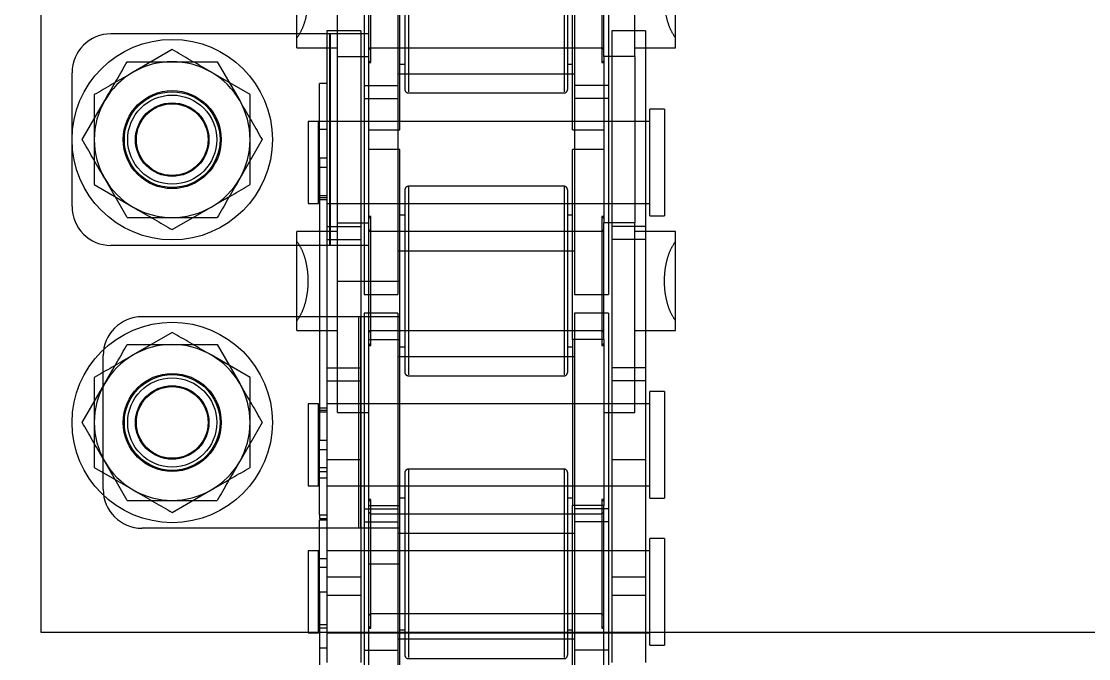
# Model space of a CAD drawing. Header units: metres. Extents: x 0 to 63075, y 0 to 44550.
# Drawn here: x 13971.26 to 14019.19, y 28741.04 to 28769.66 of the extents above; entities that cross this region are included whole.
import ezdxf

# ---------------------------------------------------------------- set-up
doc = ezdxf.new("R2010")
doc.units = ezdxf.units.M
doc.header["$LTSCALE"] = 75
doc.linetypes.add('HIDDEN2', pattern=[4.7625, 3.175, -1.5875])
for name, color, linetype in [('SDM', 7, 'Continuous'), ('SL1', 8, 'Continuous'), ('ST1', 7, 'HIDDEN2')]:
    doc.layers.add(name, color=color, linetype=linetype)

# ---------------------------------------------------------------- blocks, each defined once
blk = doc.blocks.new('A$Ca548c4ee')
at = {"layer": 'SL1'}
for radius, start, end in [(1821.5, 111.633291, 68.366709), (1758, 110.233541, 69.766459), (1758, 110.234334, 69.765666), (1750, 110.330114, 69.669886)]:
    blk.add_arc((5942.121, 7584.469), radius, start, end, dxfattribs=at)
blk = doc.blocks.new('A$Ca53c419a')
at = {"layer": 'ST1'}
for p, q in [((4420.188, 481), (4312.468, 481)), ((4312.468, 481), (4312.468, 426)), ((4331.578, 479.6), (4337.578, 479.6)), ((4321.878, 479.141), (4323.628, 478.131)), ((4334.578, 479.141), (4336.328, 478.131)), ((4319.857, 478.6), (4318.846, 476.85)), ((4332.557, 478.6), (4331.546, 476.85)), ((4318.378, 477.121), (4320.128, 478.131)), ((4318.878, 478.2), (4324.878, 478.2)), ((4331.078, 477.121), (4332.828, 478.131)), ((4329.828, 468.025), (4329.828, 477.85)), ((4339.328, 468.025), (4339.328, 477.85)), ((4317.128, 466.625), (4317.128, 476.45)), ((4325.919, 475.1), (4324.909, 476.85)), ((4326.628, 466.625), (4326.628, 476.45)), ((4338.619, 475.1), (4337.609, 476.85)), ((4317.836, 475.1), (4318.846, 473.35)), ((4330.536, 475.1), (4331.546, 473.35)), ((4325.378, 473.079), (4323.628, 472.069)), ((4323.898, 471.6), (4324.909, 473.35)), ((4338.078, 473.079), (4336.328, 472.069)), ((4336.598, 471.6), (4337.609, 473.35)), ((4321.878, 471.059), (4320.128, 472.069)), ((4334.578, 471.059), (4332.828, 472.069)), ((4326.003, 469.5), (4326.447, 469.5)), ((4326.003, 469.5), (4326.003, 467.675)), ((4326.447, 469.5), (4330.008, 469.5)), ((4330.008, 469.5), (4330.453, 469.5)), ((4330.453, 467.675), (4330.453, 469.5)), ((4338.703, 469.5), (4339.147, 469.5)), ((4338.703, 469.5), (4338.703, 467.675)), ((4339.147, 469.5), (4342.708, 469.5)), ((4316.12, 469), (4312.43, 469)), ((4312.43, 469), (4312.43, 468.526)), ((4316.12, 468.526), (4316.12, 469)), ((4319.03, 469), (4319.027, 469)), ((4319.027, 469), (4319.027, 468.526)), ((4322.717, 469), (4319.03, 469)), ((4322.717, 468.526), (4322.717, 469)), ((4331.709, 469), (4331.706, 469)), ((4331.706, 469), (4331.706, 468.526)), ((4335.396, 469), (4331.709, 469)), ((4335.396, 468.526), (4335.396, 469)), ((4314.275, 468.489), (4301.575, 468.489)), ((4311.746, 468.157), (4311.746, 468.489)), ((4312.43, 468.526), (4316.12, 468.526)), ((4312.656, 468.489), (4312.656, 468.157)), ((4312.799, 468.526), (4312.799, 468.157)), ((4314.275, 468.489), (4314.275, 468.157)), ((4314.275, 468.489), (4317.505, 468.489)), ((4315.382, 468.489), (4315.382, 468.157)), ((4315.751, 468.157), (4315.751, 468.526)), ((4317.505, 468.489), (4317.505, 468.157)), ((4317.561, 468.489), (4317.561, 468.157)), ((4317.733, 468.489), (4317.561, 468.489)), ((4317.733, 468.489), (4317.733, 468.157)), ((4317.733, 468.489), (4321.08, 468.489)), ((4319.027, 468.526), (4322.717, 468.526)), ((4319.396, 468.526), (4319.396, 468.157)), ((4319.681, 468.489), (4319.681, 468.157)), ((4319.854, 468.489), (4319.854, 468.157)), ((4320.665, 468.489), (4320.665, 468.157)), ((4321.08, 468.489), (4321.08, 468.157)), ((4333.758, 468.489), (4321.08, 468.489)), ((4322.348, 468.157), (4322.348, 468.526)), ((4322.437, 468.489), (4322.437, 468.157)), ((4322.54, 468.489), (4322.54, 468.157)), ((4331.706, 468.526), (4335.396, 468.526)), ((4331.883, 468.489), (4331.883, 468.157)), ((4331.986, 468.489), (4331.986, 468.157)), ((4332.075, 468.526), (4332.075, 468.157)), ((4333.343, 468.489), (4333.343, 468.157)), ((4333.758, 468.489), (4333.758, 468.157)), ((4333.758, 468.489), (4337.103, 468.489)), ((4335.027, 468.157), (4335.027, 468.526)), ((4335.396, 466.637), (4335.396, 468.489)), ((4337.103, 468.157), (4337.103, 468.489)), ((4320.195, 468.157), (4311.1, 468.157)), ((4312.43, 468.157), (4312.43, 466.637)), ((4312.43, 468.157), (4312.43, 453.659)), ((4314.114, 466.637), (4314.114, 468.157)), ((4314.952, 468.157), (4314.952, 466.637)), ((4316.12, 466.637), (4316.12, 468.157)), ((4316.12, 453.659), (4316.12, 468.157)), ((4319.027, 468.157), (4319.027, 466.637)), ((4319.027, 468.157), (4319.027, 453.659)), ((4324.334, 468.157), (4320.195, 468.157)), ((4320.195, 466.637), (4320.195, 468.157)), ((4322.717, 466.637), (4322.717, 468.157)), ((4322.717, 453.659), (4322.717, 468.157)), ((4323.75, 468.157), (4323.75, 466.637)), ((4324.334, 468.157), (4324.334, 466.637)), ((4330.673, 468.157), (4324.334, 468.157)), ((4329.828, 468.025), (4339.328, 468.025)), ((4329.828, 466.275), (4329.828, 468.025)), ((4329.828, 467.988), (4339.328, 467.988)), ((4330.089, 468.157), (4330.089, 466.637)), ((4330.673, 468.157), (4330.673, 466.637)), ((4339.471, 468.157), (4330.673, 468.157)), ((4331.706, 468.157), (4331.706, 466.637)), ((4331.706, 468.157), (4331.706, 453.659)), ((4335.396, 453.659), (4335.396, 468.157)), ((4339.328, 466.275), (4339.328, 468.025)), ((4339.471, 466.637), (4339.471, 468.157)), ((4322.323, 467.675), (4328.227, 467.675)), ((4322.323, 467.675), (4322.323, 466.275)), ((4328.227, 467.675), (4328.227, 466.275)), ((4328.227, 467.675), (4329.828, 467.675)), ((4329.828, 467.675), (4339.328, 467.675)), ((4330.849, 467.675), (4330.849, 466.275)), ((4338.306, 467.675), (4338.306, 466.275)), ((4339.328, 467.675), (4340.927, 467.675)), ((4311.656, 466.485), (4307.495, 466.485)), ((4320.195, 466.637), (4311.1, 466.637)), ((4311.656, 466.485), (4311.656, 464.965)), ((4317.995, 466.485), (4311.656, 466.485)), ((4317.128, 466.713), (4326.628, 466.713)), ((4317.128, 464.875), (4317.128, 466.625)), ((4317.128, 466.625), (4326.628, 466.625)), ((4317.411, 466.485), (4317.411, 464.965)), ((4317.995, 466.485), (4317.995, 464.965)), ((4326.792, 466.485), (4317.995, 466.485)), ((4319.027, 466.485), (4319.027, 464.965)), ((4324.334, 466.637), (4320.195, 466.637)), ((4322.717, 464.965), (4322.717, 466.485)), ((4330.673, 466.637), (4324.334, 466.637)), ((4326.628, 464.875), (4326.628, 466.625)), ((4326.792, 464.965), (4326.792, 466.485)), ((4337.012, 466.485), (4327.631, 466.485)), ((4327.631, 466.485), (4327.631, 464.965)), ((4339.471, 466.637), (4330.673, 466.637)), ((4331.706, 466.485), (4331.706, 464.965)), ((4335.396, 464.965), (4335.396, 466.485)), ((4336.428, 466.485), (4336.428, 464.965)), ((4337.012, 466.485), (4337.012, 464.965)), ((4343.351, 466.485), (4337.012, 466.485)), ((4309.623, 466.275), (4315.528, 466.275)), ((4312.635, 466.275), (4312.635, 466.186)), ((4312.724, 466.275), (4312.635, 466.186)), ((4312.635, 466.186), (4318.42, 466.186)), ((4313.214, 466.275), (4313.303, 466.186)), ((4313.303, 466.186), (4313.303, 455.814)), ((4315.528, 466.275), (4315.528, 464.875)), ((4315.528, 466.275), (4317.128, 466.275)), ((4317.128, 466.275), (4326.628, 466.275)), ((4317.753, 466.186), (4317.842, 466.275)), ((4317.753, 455.814), (4317.753, 466.186)), ((4318.149, 466.275), (4318.149, 464.875)), ((4318.42, 466.186), (4318.331, 466.275)), ((4318.42, 466.186), (4318.42, 466.275)), ((4325.335, 466.275), (4325.335, 466.186)), ((4325.424, 466.275), (4325.335, 466.186)), ((4325.335, 466.186), (4331.12, 466.186)), ((4325.606, 466.275), (4325.606, 464.875)), ((4325.914, 466.275), (4326.003, 466.186)), ((4326.003, 466.275), (4326.003, 455.725)), ((4326.003, 466.186), (4326.003, 455.814)), ((4326.628, 466.275), (4328.227, 466.275)), ((4328.227, 466.275), (4329.828, 466.275)), ((4328.227, 466.275), (4328.227, 464.875)), ((4329.828, 466.275), (4339.328, 466.275)), ((4330.453, 455.725), (4330.453, 466.275)), ((4330.453, 466.186), (4330.542, 466.275)), ((4330.453, 455.814), (4330.453, 466.186)), ((4331.12, 466.186), (4331.031, 466.275)), ((4331.12, 466.186), (4331.12, 466.275)), ((4334.133, 464.875), (4334.133, 466.275)), ((4335.023, 466.275), (4335.023, 464.875)), ((4338.035, 466.275), (4338.035, 466.186)), ((4338.124, 466.275), (4338.035, 466.186)), ((4338.035, 466.186), (4343.82, 466.186)), ((4338.614, 466.275), (4338.703, 466.186)), ((4338.703, 466.275), (4338.703, 455.725)), ((4338.703, 466.186), (4338.703, 455.814)), ((4339.328, 466.275), (4340.927, 466.275)), ((4311.656, 464.965), (4307.495, 464.965)), ((4317.995, 464.965), (4311.656, 464.965)), ((4312.154, 457.035), (4312.154, 464.965)), ((4316.912, 464.965), (4316.912, 457.035)), ((4326.792, 464.965), (4317.995, 464.965)), ((4319.027, 464.965), (4319.027, 457.035)), ((4322.717, 457.035), (4322.717, 464.965)), ((4324.832, 457.035), (4324.832, 464.965)), ((4337.012, 464.965), (4327.631, 464.965)), ((4329.591, 464.965), (4329.591, 457.035)), ((4331.706, 464.965), (4331.706, 457.035)), ((4335.396, 457.035), (4335.396, 464.965)), ((4343.351, 464.965), (4337.012, 464.965)), ((4337.511, 457.035), (4337.511, 464.965)), ((4309.623, 464.875), (4315.528, 464.875)), ((4311.273, 464.495), (4311.273, 457.505)), ((4319.783, 464.495), (4311.32, 464.495)), ((4319.628, 464.65), (4311.428, 464.65)), ((4312.573, 464.875), (4312.573, 464.65)), ((4315.528, 464.875), (4317.128, 464.875)), ((4317.128, 464.875), (4326.628, 464.875)), ((4318.482, 464.65), (4318.482, 464.875)), ((4319.783, 457.505), (4319.783, 464.495)), ((4323.973, 464.495), (4323.973, 457.505)), ((4332.483, 464.495), (4324.02, 464.495)), ((4332.328, 464.65), (4324.128, 464.65)), ((4325.273, 464.875), (4325.273, 464.65)), ((4326.628, 464.875), (4328.227, 464.875)), ((4328.227, 464.875), (4334.133, 464.875)), ((4331.182, 464.65), (4331.182, 464.875)), ((4332.483, 457.505), (4332.483, 464.495)), ((4335.023, 464.875), (4340.927, 464.875)), ((4336.673, 464.495), (4336.673, 457.505)), ((4345.183, 464.495), (4336.72, 464.495)), ((4345.028, 464.65), (4336.828, 464.65)), ((4337.973, 464.875), (4337.973, 464.65)), ((4319.783, 457.505), (4311.32, 457.505)), ((4319.628, 457.35), (4311.428, 457.35)), ((4312.573, 457.35), (4312.573, 457.125)), ((4318.482, 457.125), (4318.482, 457.35)), ((4332.483, 457.505), (4324.02, 457.505)), ((4332.328, 457.35), (4324.128, 457.35)), ((4325.273, 457.35), (4325.273, 457.125)), ((4331.182, 457.125), (4331.182, 457.35)), ((4345.183, 457.505), (4336.72, 457.505)), ((4345.028, 457.35), (4336.828, 457.35)), ((4337.973, 457.35), (4337.973, 457.125)), ((4311.656, 457.035), (4307.495, 457.035)), ((4309.623, 457.125), (4318.149, 457.125)), ((4311.656, 455.515), (4311.656, 457.035)), ((4317.995, 457.035), (4311.656, 457.035)), ((4317.411, 455.515), (4317.411, 457.035)), ((4317.995, 455.515), (4317.995, 457.035)), ((4326.792, 457.035), (4317.995, 457.035)), ((4318.149, 455.725), (4318.149, 457.125)), ((4318.149, 455.725), (4318.149, 457.125)), ((4325.606, 457.125), (4318.149, 457.125)), ((4319.027, 457.035), (4319.027, 455.515)), ((4322.717, 455.515), (4322.717, 457.035)), ((4325.606, 455.725), (4325.606, 457.125)), ((4325.606, 455.725), (4325.606, 457.125)), ((4325.606, 457.125), (4334.133, 457.125)), ((4326.792, 455.515), (4326.792, 457.035)), ((4337.012, 457.035), (4327.631, 457.035)), ((4327.631, 457.035), (4327.631, 455.515)), ((4331.706, 457.035), (4331.706, 455.515)), ((4334.133, 455.725), (4334.133, 457.125)), ((4335.023, 457.125), (4343.549, 457.125)), ((4335.023, 457.125), (4335.023, 455.725)), ((4335.396, 455.515), (4335.396, 457.035)), ((4336.428, 455.515), (4336.428, 457.035)), ((4337.012, 455.515), (4337.012, 457.035)), ((4343.351, 457.035), (4337.012, 457.035)), ((4318.42, 455.814), (4312.635, 455.814)), ((4312.635, 455.814), (4312.635, 455.725)), ((4312.635, 455.814), (4312.724, 455.725)), ((4313.303, 455.814), (4313.214, 455.725)), ((4317.842, 455.725), (4317.753, 455.814)), ((4318.331, 455.725), (4318.42, 455.814)), ((4318.42, 455.725), (4318.42, 455.814)), ((4331.12, 455.814), (4325.335, 455.814)), ((4325.335, 455.814), (4325.335, 455.725)), ((4325.335, 455.814), (4325.424, 455.725)), ((4326.003, 455.814), (4325.914, 455.725)), ((4330.542, 455.725), (4330.453, 455.814)), ((4331.031, 455.725), (4331.12, 455.814)), ((4331.12, 455.725), (4331.12, 455.814)), ((4343.82, 455.814), (4338.035, 455.814)), ((4338.035, 455.814), (4338.035, 455.725)), ((4338.035, 455.814), (4338.124, 455.725)), ((4338.703, 455.814), (4338.614, 455.725)), ((4311.656, 455.515), (4307.495, 455.515)), ((4309.623, 455.725), (4318.149, 455.725)), ((4320.195, 455.363), (4311.1, 455.363)), ((4317.995, 455.515), (4311.656, 455.515)), ((4312.43, 455.363), (4312.43, 453.843)), ((4314.114, 453.843), (4314.114, 455.363)), ((4314.952, 455.363), (4314.952, 453.843)), ((4316.12, 453.843), (4316.12, 455.363)), ((4326.792, 455.515), (4317.995, 455.515)), ((4325.606, 455.725), (4318.149, 455.725)), ((4319.027, 455.363), (4319.027, 453.843)), ((4324.334, 455.363), (4320.195, 455.363)), ((4320.195, 453.843), (4320.195, 455.363)), ((4322.323, 455.725), (4322.323, 454.325)), ((4322.717, 453.843), (4322.717, 455.363)), ((4323.75, 453.843), (4323.75, 455.363)), ((4324.334, 453.843), (4324.334, 455.363)), ((4330.673, 455.363), (4324.334, 455.363)), ((4325.606, 455.725), (4330.849, 455.725)), ((4337.012, 455.515), (4327.631, 455.515)), ((4330.089, 453.843), (4330.089, 455.363)), ((4330.673, 453.843), (4330.673, 455.363)), ((4339.471, 455.363), (4330.673, 455.363)), ((4330.849, 454.325), (4330.849, 455.725)), ((4330.849, 454.325), (4330.849, 455.725)), ((4338.306, 455.725), (4330.849, 455.725)), ((4331.706, 455.363), (4331.706, 453.843)), ((4335.396, 453.843), (4335.396, 455.363)), ((4343.351, 455.515), (4337.012, 455.515)), ((4338.306, 454.325), (4338.306, 455.725)), ((4338.306, 454.325), (4338.306, 455.725)), ((4338.306, 455.725), (4343.549, 455.725)), ((4338.306, 455.725), (4343.549, 455.725)), ((4339.471, 453.843), (4339.471, 455.363)), ((4322.323, 454.325), (4330.849, 454.325)), ((4326.003, 454.325), (4326.003, 452.5)), ((4330.453, 452.5), (4330.453, 454.325)), ((4338.306, 454.325), (4330.849, 454.325)), ((4338.306, 454.325), (4346.833, 454.325)), ((4338.703, 454.325), (4338.703, 452.5)), ((4320.195, 453.843), (4311.1, 453.843)), ((4311.876, 453.659), (4316.673, 453.659)), ((4311.876, 453.659), (4311.876, 453)), ((4316.673, 453), (4316.673, 453.659)), ((4318.474, 453.659), (4323.271, 453.659)), ((4318.474, 453.659), (4318.474, 453)), ((4324.334, 453.843), (4320.195, 453.843)), ((4323.271, 453), (4323.271, 453.659)), ((4330.673, 453.843), (4324.334, 453.843)), ((4339.471, 453.843), (4330.673, 453.843)), ((4331.152, 453.659), (4335.949, 453.659)), ((4331.152, 453.659), (4331.152, 453)), ((4335.949, 453), (4335.949, 453.659)), ((4316.673, 453), (4311.876, 453)), ((4318.478, 453), (4318.474, 453)), ((4323.271, 453), (4318.478, 453)), ((4331.156, 453), (4331.152, 453)), ((4335.949, 453), (4331.156, 453)), ((4326.003, 452.5), (4326.447, 452.5)), ((4326.447, 452.5), (4330.008, 452.5)), ((4330.008, 452.5), (4330.453, 452.5)), ((4338.703, 452.5), (4339.147, 452.5)), ((4339.147, 452.5), (4342.708, 452.5))]:
    blk.add_line(p, q, dxfattribs=at)
for centre, radius in [((4321.878, 475.1), 4.5), ((4334.578, 475.1), 4.5), ((4321.878, 475.1), 2.2), ((4321.878, 475.1), 2.15), ((4321.878, 475.1), 2), ((4334.578, 475.1), 2.2), ((4334.578, 475.1), 2.15), ((4334.578, 475.1), 2), ((4321.878, 475.1), 1.65), ((4321.878, 475.1), 1.61), ((4334.578, 475.1), 1.65), ((4334.578, 475.1), 1.61)]:
    blk.add_circle(centre, radius, dxfattribs=at)
for centre, radius, start, end in [((4331.578, 477.85), 1.75, 90, 180), ((4337.578, 477.85), 1.75, 0, 90), ((4321.878, 475.1), 3.5, 90, 150), ((4321.878, 475.1), 3.5, 30, 90), ((4334.578, 475.1), 3.5, 90, 150), ((4334.578, 475.1), 3.5, 30, 90), ((4318.878, 476.45), 1.75, 90, 180), ((4324.878, 476.45), 1.75, 0, 90), ((4321.878, 475.1), 3.5, 150, 210), ((4321.878, 475.1), 3.5, 330, 30), ((4334.578, 475.1), 3.5, 150, 210), ((4334.578, 475.1), 3.5, 330, 30), ((4321.878, 475.1), 3.5, 210, 270), ((4321.878, 475.1), 3.5, 270, 330), ((4334.578, 475.1), 3.5, 210, 270), ((4334.578, 475.1), 3.5, 270, 330), ((4311.428, 464.495), 0.155, 90, 180), ((4319.628, 464.495), 0.155, 0, 90), ((4324.128, 464.495), 0.155, 90, 180), ((4332.328, 464.495), 0.155, 0, 90), ((4336.828, 464.495), 0.155, 90, 180), ((4311.428, 457.505), 0.155, 180, 270), ((4319.628, 457.505), 0.155, 270, 0), ((4324.128, 457.505), 0.155, 180, 270), ((4332.328, 457.505), 0.155, 270, 0), ((4336.828, 457.505), 0.155, 180, 270)]:
    blk.add_arc(centre, radius, start, end, dxfattribs=at)
for points, knots in [([(4320.128, 478.131), (4320.169, 478.155), (4320.76, 478.496), (4321.339, 478.831), (4321.878, 479.141)], [0, 0, 0, 0, 0.070174, 1, 1, 1, 1]), ([(4332.828, 478.131), (4332.869, 478.155), (4333.46, 478.496), (4334.039, 478.831), (4334.578, 479.141)], [0, 0, 0, 0, 0.070174, 1, 1, 1, 1]), ([(4321.878, 478.6), (4321.726, 478.6), (4321.042, 478.6), (4320.375, 478.6), (4319.857, 478.6)], [0, 0, 0, 0, 0.221869, 1, 1, 1, 1]), ([(4323.898, 478.6), (4323.768, 478.6), (4323.11, 478.6), (4322.426, 478.6), (4321.878, 478.6)], [0, 0, 0, 0, 0.198275, 1, 1, 1, 1]), ([(4324.909, 476.85), (4324.885, 476.891), (4324.543, 477.482), (4324.209, 478.062), (4323.898, 478.6)], [0, 0, 0, 0, 0.070174, 1, 1, 1, 1]), ([(4334.578, 478.6), (4334.426, 478.6), (4333.742, 478.6), (4333.075, 478.6), (4332.557, 478.6)], [0, 0, 0, 0, 0.221869, 1, 1, 1, 1]), ([(4336.598, 478.6), (4336.468, 478.6), (4335.81, 478.6), (4335.126, 478.6), (4334.578, 478.6)], [0, 0, 0, 0, 0.198275, 1, 1, 1, 1]), ([(4337.609, 476.85), (4337.585, 476.891), (4337.243, 477.482), (4336.909, 478.062), (4336.598, 478.6)], [0, 0, 0, 0, 0.070174, 1, 1, 1, 1]), ([(4323.628, 478.131), (4323.669, 478.107), (4324.26, 477.766), (4324.839, 477.432), (4325.378, 477.121)], [0, 0, 0, 0, 0.070174, 1, 1, 1, 1]), ([(4336.328, 478.131), (4336.369, 478.107), (4336.96, 477.766), (4337.539, 477.432), (4338.078, 477.121)], [0, 0, 0, 0, 0.070174, 1, 1, 1, 1]), ([(4318.378, 477.121), (4318.378, 476.951), (4318.378, 476.292), (4318.378, 475.608), (4318.378, 475.1)], [0, 0, 0, 0, 0.257551, 1, 1, 1, 1]), ([(4325.378, 477.121), (4325.378, 476.951), (4325.378, 476.292), (4325.378, 475.608), (4325.378, 475.1)], [0, 0, 0, 0, 0.257551, 1, 1, 1, 1]), ([(4331.078, 477.121), (4331.078, 476.951), (4331.078, 476.292), (4331.078, 475.608), (4331.078, 475.1)], [0, 0, 0, 0, 0.257551, 1, 1, 1, 1]), ([(4338.078, 477.121), (4338.078, 476.951), (4338.078, 476.292), (4338.078, 475.608), (4338.078, 475.1)], [0, 0, 0, 0, 0.257551, 1, 1, 1, 1]), ([(4318.846, 476.85), (4318.822, 476.809), (4318.481, 476.218), (4318.147, 475.638), (4317.836, 475.1)], [0, 0, 0, 0, 0.070174, 1, 1, 1, 1]), ([(4331.546, 476.85), (4331.522, 476.809), (4331.181, 476.218), (4330.847, 475.638), (4330.536, 475.1)], [0, 0, 0, 0, 0.070174, 1, 1, 1, 1]), ([(4318.378, 475.1), (4318.378, 474.916), (4318.378, 474.232), (4318.378, 473.566), (4318.378, 473.079)], [0, 0, 0, 0, 0.268634, 1, 1, 1, 1]), ([(4324.909, 473.35), (4324.933, 473.391), (4325.274, 473.982), (4325.608, 474.562), (4325.919, 475.1)], [0, 0, 0, 0, 0.070174, 1, 1, 1, 1]), ([(4325.378, 475.1), (4325.378, 474.916), (4325.378, 474.232), (4325.378, 473.566), (4325.378, 473.079)], [0, 0, 0, 0, 0.268634, 1, 1, 1, 1]), ([(4331.078, 475.1), (4331.078, 474.916), (4331.078, 474.232), (4331.078, 473.566), (4331.078, 473.079)], [0, 0, 0, 0, 0.268634, 1, 1, 1, 1]), ([(4337.609, 473.35), (4337.633, 473.391), (4337.974, 473.982), (4338.308, 474.562), (4338.619, 475.1)], [0, 0, 0, 0, 0.070174, 1, 1, 1, 1]), ([(4338.078, 475.1), (4338.078, 474.916), (4338.078, 474.232), (4338.078, 473.566), (4338.078, 473.079)], [0, 0, 0, 0, 0.268634, 1, 1, 1, 1]), ([(4320.128, 472.069), (4320.086, 472.093), (4319.495, 472.434), (4318.916, 472.768), (4318.378, 473.079)], [0, 0, 0, 0, 0.070174, 1, 1, 1, 1]), ([(4318.846, 473.35), (4318.87, 473.309), (4319.212, 472.718), (4319.546, 472.138), (4319.857, 471.6)], [0, 0, 0, 0, 0.070174, 1, 1, 1, 1]), ([(4332.828, 472.069), (4332.786, 472.093), (4332.195, 472.434), (4331.616, 472.768), (4331.078, 473.079)], [0, 0, 0, 0, 0.070174, 1, 1, 1, 1]), ([(4331.546, 473.35), (4331.57, 473.309), (4331.912, 472.718), (4332.246, 472.138), (4332.557, 471.6)], [0, 0, 0, 0, 0.070174, 1, 1, 1, 1]), ([(4323.628, 472.069), (4323.586, 472.045), (4322.995, 471.704), (4322.416, 471.369), (4321.878, 471.059)], [0, 0, 0, 0, 0.070174, 1, 1, 1, 1]), ([(4336.328, 472.069), (4336.286, 472.045), (4335.695, 471.704), (4335.116, 471.369), (4334.578, 471.059)], [0, 0, 0, 0, 0.070174, 1, 1, 1, 1]), ([(4319.857, 471.6), (4320.375, 471.6), (4321.042, 471.6), (4321.726, 471.6), (4321.878, 471.6)], [0, 0, 0, 0, 0.778131, 1, 1, 1, 1]), ([(4321.878, 471.6), (4322.426, 471.6), (4323.11, 471.6), (4323.768, 471.6), (4323.898, 471.6)], [0, 0, 0, 0, 0.801725, 1, 1, 1, 1]), ([(4332.557, 471.6), (4333.075, 471.6), (4333.742, 471.6), (4334.426, 471.6), (4334.578, 471.6)], [0, 0, 0, 0, 0.778131, 1, 1, 1, 1]), ([(4334.578, 471.6), (4335.126, 471.6), (4335.81, 471.6), (4336.468, 471.6), (4336.598, 471.6)], [0, 0, 0, 0, 0.801725, 1, 1, 1, 1]), ([(4330.008, 469.5), (4329.896, 469.428), (4329.677, 469.286), (4329.237, 469.129), (4328.748, 469.029), (4328.227, 468.996), (4327.707, 469.029), (4327.218, 469.129), (4326.778, 469.286), (4326.559, 469.428), (4326.447, 469.5)], [0, 0, 0, 0, 0.130043, 0.255982, 0.379107, 0.5, 0.620893, 0.744018, 0.869957, 1, 1, 1, 1]), ([(4342.708, 469.5), (4342.596, 469.428), (4342.377, 469.286), (4341.937, 469.129), (4341.448, 469.029), (4340.927, 468.996), (4340.407, 469.029), (4339.918, 469.129), (4339.478, 469.286), (4339.259, 469.428), (4339.147, 469.5)], [0, 0, 0, 0, 0.130043, 0.255982, 0.379107, 0.5, 0.620893, 0.744018, 0.869957, 1, 1, 1, 1]), ([(4326.447, 452.5), (4326.559, 452.572), (4326.778, 452.714), (4327.218, 452.871), (4327.707, 452.971), (4328.227, 453.004), (4328.748, 452.971), (4329.237, 452.871), (4329.677, 452.714), (4329.896, 452.572), (4330.008, 452.5)], [0, 0, 0, 0, 0.130043, 0.255982, 0.379107, 0.5, 0.620893, 0.744018, 0.869957, 1, 1, 1, 1]), ([(4339.147, 452.5), (4339.259, 452.572), (4339.478, 452.714), (4339.918, 452.871), (4340.407, 452.971), (4340.927, 453.004), (4341.448, 452.971), (4341.937, 452.871), (4342.377, 452.714), (4342.596, 452.572), (4342.708, 452.5)], [0, 0, 0, 0, 0.130043, 0.255982, 0.379107, 0.5, 0.620893, 0.744018, 0.869957, 1, 1, 1, 1])]:
    blk.add_open_spline(points, degree=3, knots=knots, dxfattribs=at)

msp = doc.modelspace()

# ---------------------------------------------------------------- block references
at = {"layer": 'SDM'}
msp.add_blockref('A$Ca548c4ee', (8259.513, 22668.364), dxfattribs=at)
at = {"layer": 'SDM', "rotation": 90}
msp.add_blockref('A$Ca53c419a', (14453.134, 24429.769), dxfattribs=at)

doc.saveas('drawing.dxf')
